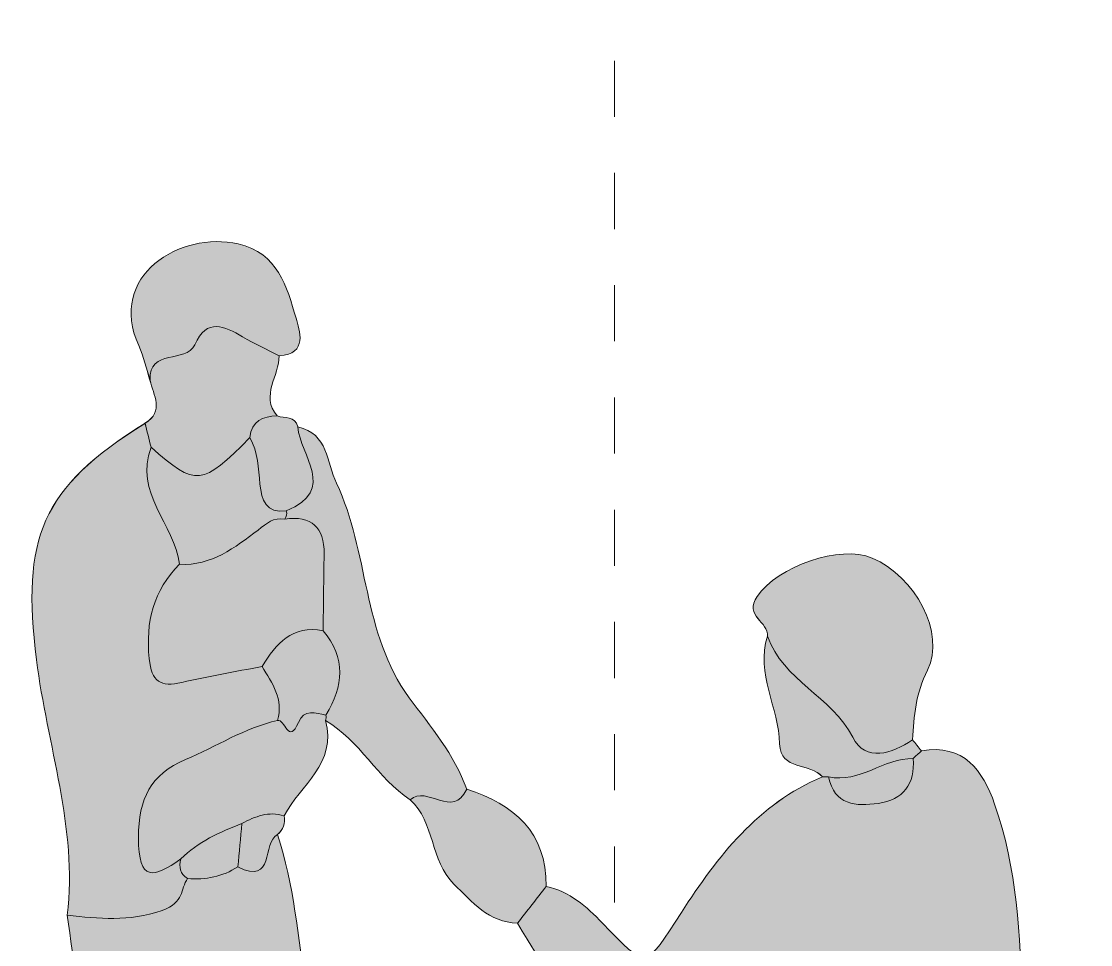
# Model space of a CAD drawing. Header units: inches. Extents: x -8 to 10100, y -1893 to 1161.
# Drawn here: x 466.3 to 559.4, y 716.8 to 797.2 of the extents above; entities that cross this region are included whole.
import ezdxf

# ---------------------------------------------------------------- set-up
doc = ezdxf.new("R2010")
doc.units = ezdxf.units.IN
doc.header["$MEASUREMENT"] = 0
doc.linetypes.add('AI-Linetype-1', pattern=[9.77348, 4.88674, -4.88674])
doc.layers.add('Layer 1', color=7, linetype='Continuous')

# ---------------------------------------------------------------- blocks, each defined once
blk = doc.blocks.new('block 144')
at = {"layer": 'Layer 1', "color": 250, "linetype": 'AI-Linetype-1', "lineweight": 9, "true_color": 0x231f20}
blk.add_lwpolyline([(517.965, 881.772), (517.965, 718.066)], dxfattribs=at)
blk = doc.blocks.new('block 143')
at = {"layer": 'Layer 1'}
blk.add_blockref('block 144', (0, 0), dxfattribs=at)
blk = doc.blocks.new('block 151')
at = {"layer": 'Layer 1', "true_color": 0xfdfdfd}
h = blk.add_hatch(color=7, dxfattribs=at)
h.dxf.hatch_style = 2
edge = h.paths.add_edge_path()
edge.add_spline(control_points=[(548.075, 679.346), (548.383, 680.677), (550.34, 682.049), (547.978, 683.314), (548.952, 684.859), (550.401, 686.143), (550.603, 688.11), (552.481, 685.863), (554.343, 683.589), (557.734, 683.912), (559.443, 689.252), (558.209, 694.721), (558.449, 700.126), (553.57, 702.693), (553.539, 706.944), (553.441, 711.852), (553.326, 717.592), (553.038, 723.514), (551.085, 729.077), (550.056, 732.008), (548.415, 734.354), (544.704, 733.719), (544.447, 734.04), (544.191, 734.36), (543.935, 734.68), (544.047, 736.767), (544.215, 738.708), (545.232, 740.744), (546.849, 743.985), (544.149, 748.897), (540.421, 750.505), (537.627, 751.71), (532.188, 749.757), (530.402, 747.165), (529.221, 745.451), (531.433, 744.946), (531.3, 743.693), (530.248, 740.415), (532.283, 737.485), (532.361, 734.323), (532.419, 731.982), (535.035, 732.683), (536.08, 731.464), (530.492, 729.087), (526.939, 724.536), (523.814, 719.649), (520.678, 714.743), (520.791, 714.661), (516.924, 718.717), (515.54, 720.168), (514.063, 721.455), (512.038, 721.918), (512.053, 726.641), (509.24, 729.045), (505.107, 730.366), (504.04, 733.399), (501.944, 735.833), (500.1, 738.346), (495.987, 743.953), (496.596, 751.054), (493.763, 757.029), (492.902, 758.844), (493.048, 761.333), (490.408, 761.924), (490.155, 762.904), (489.245, 762.647), (488.597, 762.884), (487.102, 764.682), (488.8, 766.376), (488.769, 768.126), (491.323, 768.256), (490.532, 770.361), (490.238, 771.388), (489.454, 774.125), (488.658, 777.076), (485.208, 777.859), (480.167, 779.004), (473.757, 775.084), (476.546, 769), (476.983, 768.048), (477.202, 766.996), (477.522, 765.99), (477.799, 764.687), (478.822, 763.296), (477.078, 762.232), (468.002, 756.587), (466.321, 752.252), (467.637, 741.635), (468.555, 734.23), (471.232, 727.021), (470.322, 719.4), (470.855, 715.312), (471.494, 711.234), (471.899, 707.133), (473.039, 695.578), (471.167, 684), (472.08, 672.439), (471.114, 671.586), (470.851, 670.412), (471.839, 669.669), (475.322, 667.05), (478.702, 664.073), (483.51, 664.324), (484.437, 664.372), (485.523, 664.456), (485.928, 665.414), (486.403, 666.542), (485.232, 666.975), (484.631, 667.623), (483.298, 669.062), (481.106, 669.626), (480.439, 671.742), (480.826, 678.257), (481.213, 684.772), (481.6, 691.288), (483.066, 689.377), (481.501, 686.792), (483.021, 684.893), (483.606, 681.746), (484.191, 678.598), (484.777, 675.45), (483.619, 674.04), (483.797, 672.585), (485.242, 671.717), (488.908, 669.516), (492.688, 667.466), (497.203, 667.847), (497.66, 667.885), (498.264, 668.152), (498.494, 668.509), (498.972, 669.255), (498.259, 669.659), (497.757, 670.044), (496.096, 671.316), (494.422, 672.573), (492.753, 673.836), (492.374, 685.484), (491.673, 697.125), (491.974, 708.786), (492.013, 710.301), (491.631, 711.635), (491.095, 712.982), (490.394, 717.486), (490.089, 722.062), (488.618, 726.424), (489.132, 726.856), (489.328, 727.4), (489.199, 728.06), (490.616, 730.734), (493.832, 732.627), (492.804, 736.362), (495.797, 734.63), (497.321, 731.325), (500.194, 729.463), (502.327, 727.467), (501.916, 724.164), (503.989, 722.121), (505.582, 720.551), (507.022, 718.772), (509.535, 718.718), (511.74, 715.001), (513.936, 711.272), (518.383, 709.768), (518.383, 709.768), (518.361, 709.79), (518.361, 709.79), (520.342, 705.449), (522.075, 705.005), (525.118, 708.141), (526.312, 709.372), (527.368, 710.737), (529.245, 712.925), (529.925, 705.639), (531.278, 699.664), (531.172, 693.52), (531.145, 691.971), (531.205, 690.641), (532.763, 689.866), (530.515, 689.148), (530.407, 687.385), (530.409, 685.405), (530.424, 673.543), (530.386, 661.681), (530.314, 649.819), (530.306, 648.553), (531.234, 646.707), (528.801, 646.474), (527.246, 647.113), (525.621, 647.259), (523.962, 647.16), (522.167, 646.301), (523.543, 645.646), (524.105, 644.939), (527.615, 642.248), (530.932, 639.083), (535.955, 640.08), (537.159, 639.376), (538.257, 639.834), (538.751, 640.86), (539.25, 641.895), (539.232, 643.179), (539.485, 644.605), (541.362, 643.919), (543.092, 641.926), (545.414, 643.309), (547.068, 644.765), (546.936, 646.815), (547.044, 648.696), (547.556, 657.666), (547.431, 666.677), (548.857, 675.585), (549.036, 676.702), (548.567, 677.61), (548.032, 678.512), (548.236, 678.698), (548.44, 678.883), (548.644, 679.069), (548.448, 679.166), (548.252, 679.264), (548.056, 679.361), (548.056, 679.361), (548.075, 679.346), (548.075, 679.346)], knot_values=[0, 0, 0, 0, 1, 1, 1, 2, 2, 2, 3, 3, 3, 4, 4, 4, 5, 5, 5, 6, 6, 6, 7, 7, 7, 8, 8, 8, 9, 9, 9, 10, 10, 10, 11, 11, 11, 12, 12, 12, 13, 13, 13, 14, 14, 14, 15, 15, 15, 16, 16, 16, 17, 17, 17, 18, 18, 18, 19, 19, 19, 20, 20, 20, 21, 21, 21, 22, 22, 22, 23, 23, 23, 24, 24, 24, 25, 25, 25, 26, 26, 26, 27, 27, 27, 28, 28, 28, 29, 29, 29, 30, 30, 30, 31, 31, 31, 32, 32, 32, 33, 33, 33, 34, 34, 34, 35, 35, 35, 36, 36, 36, 37, 37, 37, 38, 38, 38, 39, 39, 39, 40, 40, 40, 41, 41, 41, 42, 42, 42, 43, 43, 43, 44, 44, 44, 45, 45, 45, 46, 46, 46, 47, 47, 47, 48, 48, 48, 49, 49, 49, 50, 50, 50, 51, 51, 51, 52, 52, 52, 53, 53, 53, 54, 54, 54, 55, 55, 55, 56, 56, 56, 57, 57, 57, 58, 58, 58, 59, 59, 59, 60, 60, 60, 61, 61, 61, 62, 62, 62, 63, 63, 63, 64, 64, 64, 65, 65, 65, 66, 66, 66, 67, 67, 67, 68, 68, 68, 69, 69, 69, 70, 70, 70, 71, 71, 71, 72, 72, 72, 73, 73, 73, 74, 74, 74, 74], degree=3, periodic=1)
at = {"layer": 'Layer 1', "true_color": 0x25232b}
h = blk.add_hatch(color=250, dxfattribs=at)
h.dxf.hatch_style = 2
edge = h.paths.add_edge_path()
edge.add_spline(control_points=[(488.769, 768.126), (491.323, 768.256), (490.532, 770.361), (490.238, 771.388), (489.454, 774.125), (488.658, 777.076), (485.208, 777.859), (480.167, 779.004), (473.757, 775.084), (476.546, 769), (476.983, 768.048), (477.202, 766.996), (477.523, 765.99), (477.43, 768.784), (480.659, 767.414), (481.414, 769.078), (482.495, 771.46), (483.982, 770.706), (485.591, 769.764), (486.618, 769.163), (487.707, 768.668), (488.769, 768.126)], knot_values=[0, 0, 0, 0, 1, 1, 1, 2, 2, 2, 3, 3, 3, 4, 4, 4, 5, 5, 5, 6, 6, 6, 7, 7, 7, 7], degree=3, periodic=1)
at = {"layer": 'Layer 1', "true_color": 0xf0d4aa}
h = blk.add_hatch(color=41, dxfattribs=at)
h.dxf.hatch_style = 2
edge = h.paths.add_edge_path()
edge.add_spline(control_points=[(488.769, 768.126), (487.707, 768.668), (486.618, 769.163), (485.591, 769.764), (483.982, 770.706), (482.495, 771.46), (481.414, 769.078), (480.659, 767.414), (477.43, 768.784), (477.523, 765.99), (477.799, 764.687), (478.822, 763.296), (477.084, 762.238), (477.263, 761.545), (477.438, 760.847), (477.612, 760.149), (481.509, 756.709), (482.079, 756.766), (486.221, 760.995)], knot_values=[0, 0, 0, 0, 1, 1, 1, 2, 2, 2, 3, 3, 3, 4, 4, 4, 5, 5, 5, 6, 6, 6, 6], degree=3, periodic=0)
edge.add_line((486.221, 760.995), (488.769, 768.126))
at = {"layer": 'Layer 1', "true_color": 0x2eb6c2}
h = blk.add_hatch(color=132, dxfattribs=at)
h.dxf.hatch_style = 2
edge = h.paths.add_edge_path()
edge.add_spline(control_points=[(488.597, 762.884), (487.338, 762.842), (486.357, 762.45), (486.221, 760.995), (486.94, 759.732), (486.949, 758.32), (487.102, 756.929), (487.25, 755.585), (487.595, 754.356), (489.395, 754.603), (493.873, 756.472), (490.554, 759.417), (490.407, 761.924), (490.155, 762.904), (489.245, 762.647), (488.597, 762.884)], knot_values=[0, 0, 0, 0, 1, 1, 1, 2, 2, 2, 3, 3, 3, 4, 4, 4, 5, 5, 5, 5], degree=3, periodic=1)
h = blk.add_hatch(color=132, dxfattribs=at)
h.dxf.hatch_style = 2
edge = h.paths.add_edge_path()
edge.add_spline(control_points=[(470.322, 719.4), (473.086, 719.108), (475.646, 718.807), (478.575, 719.824), (480.564, 720.515), (480.143, 721.665), (480.798, 722.612), (480.079, 722.994), (480.049, 723.614), (480.21, 724.301), (477.831, 722.658), (476.509, 722.224), (476.52, 726.174), (476.529, 729.564), (477.564, 731.655), (480.616, 732.958), (483.286, 734.098), (485.759, 735.697), (488.63, 736.366), (489.184, 738.218), (488.148, 739.617), (487.284, 741.065), (484.948, 740.608), (482.6, 740.207), (480.281, 739.676), (478.45, 739.257), (477.653, 739.718), (477.451, 741.747), (477.132, 744.945), (477.81, 747.676), (480.1, 749.963), (479.652, 753.451), (476.098, 756.181), (477.612, 760.149), (477.438, 760.847), (477.263, 761.545), (477.089, 762.243), (468.002, 756.587), (466.321, 752.252), (467.637, 741.635), (468.555, 734.23), (471.232, 727.021), (470.322, 719.4)], knot_values=[0, 0, 0, 0, 1, 1, 1, 2, 2, 2, 3, 3, 3, 4, 4, 4, 5, 5, 5, 6, 6, 6, 7, 7, 7, 8, 8, 8, 9, 9, 9, 10, 10, 10, 11, 11, 11, 12, 12, 12, 13, 13, 13, 14, 14, 14, 14], degree=3, periodic=1)
at = {"layer": 'Layer 1', "true_color": 0x2f98a0}
h = blk.add_hatch(color=135, dxfattribs=at)
h.dxf.hatch_style = 2
edge = h.paths.add_edge_path()
edge.add_spline(control_points=[(492.804, 736.362), (495.797, 734.63), (497.321, 731.325), (500.19, 729.465), (501.643, 730.768), (503.889, 727.75), (505.107, 730.366), (504.04, 733.399), (501.944, 735.833), (500.1, 738.346), (495.987, 743.953), (496.596, 751.054), (493.763, 757.029), (492.902, 758.844), (493.048, 761.333), (490.407, 761.924), (490.554, 759.417), (493.873, 756.472), (489.395, 754.604), (489.466, 754.345), (489.419, 754.109), (489.255, 753.896), (491.591, 754.229), (492.723, 753.207), (492.687, 750.856), (492.653, 748.631), (492.627, 746.405), (492.598, 744.18), (494.628, 741.796), (494.378, 739.338), (492.839, 736.837), (492.872, 736.675), (492.861, 736.517), (492.804, 736.362)], knot_values=[0, 0, 0, 0, 1, 1, 1, 2, 2, 2, 3, 3, 3, 4, 4, 4, 5, 5, 5, 6, 6, 6, 7, 7, 7, 8, 8, 8, 9, 9, 9, 10, 10, 10, 11, 11, 11, 11], degree=3, periodic=1)
at = {"layer": 'Layer 1', "true_color": 0xfdfdfd}
h = blk.add_hatch(color=7, dxfattribs=at)
h.dxf.hatch_style = 2
edge = h.paths.add_edge_path()
edge.add_spline(control_points=[(480.1, 749.963), (482.87, 749.807), (484.937, 751.432), (486.93, 752.943), (487.71, 753.534), (488.269, 754.065), (489.256, 753.896), (489.419, 754.109), (489.466, 754.345), (489.395, 754.604), (487.595, 754.356), (487.25, 755.585), (487.102, 756.929), (486.949, 758.32), (486.94, 759.732), (486.221, 760.995), (482.079, 756.766), (481.509, 756.709), (477.612, 760.149), (476.098, 756.181), (479.652, 753.451), (480.1, 749.963)], knot_values=[0, 0, 0, 0, 1, 1, 1, 2, 2, 2, 3, 3, 3, 4, 4, 4, 5, 5, 5, 6, 6, 6, 7, 7, 7, 7], degree=3, periodic=1)
at = {"layer": 'Layer 1', "true_color": 0xb9c7c4}
h = blk.add_hatch(color=9, dxfattribs=at)
h.dxf.hatch_style = 2
edge = h.paths.add_edge_path()
edge.add_spline(control_points=[(492.598, 744.18), (492.627, 746.405), (492.653, 748.631), (492.687, 750.856), (492.723, 753.207), (491.591, 754.229), (489.256, 753.896), (488.269, 754.065), (487.71, 753.534), (486.93, 752.943), (484.937, 751.432), (482.87, 749.807), (480.1, 749.963), (477.81, 747.676), (477.132, 744.945), (477.451, 741.747), (477.653, 739.718), (478.45, 739.257), (480.281, 739.676), (482.6, 740.207), (484.948, 740.608), (487.282, 741.064), (488.519, 743.014), (489.895, 744.728), (492.598, 744.18)], knot_values=[0, 0, 0, 0, 1, 1, 1, 2, 2, 2, 3, 3, 3, 4, 4, 4, 5, 5, 5, 6, 6, 6, 7, 7, 7, 8, 8, 8, 8], degree=3, periodic=1)
at = {"layer": 'Layer 1', "true_color": 0x25232b}
h = blk.add_hatch(color=250, dxfattribs=at)
h.dxf.hatch_style = 2
edge = h.paths.add_edge_path()
edge.add_spline(control_points=[(543.935, 734.68), (544.047, 736.767), (544.215, 738.708), (545.232, 740.744), (546.849, 743.985), (544.149, 748.897), (540.421, 750.505), (537.627, 751.71), (532.188, 749.757), (530.402, 747.165), (529.221, 745.451), (531.433, 744.946), (531.3, 743.692), (532.65, 739.84), (536.89, 738.47), (538.727, 734.894), (539.855, 732.7), (542.125, 733.463), (543.935, 734.68)], knot_values=[0, 0, 0, 0, 1, 1, 1, 2, 2, 2, 3, 3, 3, 4, 4, 4, 5, 5, 5, 6, 6, 6, 6], degree=3, periodic=1)
at = {"layer": 'Layer 1', "true_color": 0xf0d4aa}
h = blk.add_hatch(color=41, dxfattribs=at)
h.dxf.hatch_style = 2
edge = h.paths.add_edge_path()
edge.add_spline(control_points=[(492.598, 744.18), (489.895, 744.728), (488.519, 743.014), (487.282, 741.064), (488.148, 739.617), (489.184, 738.218), (488.63, 736.366), (489.252, 736.543), (489.61, 734.17), (490.442, 736.196), (490.934, 737.394), (491.939, 736.998), (492.839, 736.838), (494.378, 739.338), (494.628, 741.796), (492.598, 744.18)], knot_values=[0, 0, 0, 0, 1, 1, 1, 2, 2, 2, 3, 3, 3, 4, 4, 4, 5, 5, 5, 5], degree=3, periodic=1)
h = blk.add_hatch(color=41, dxfattribs=at)
h.dxf.hatch_style = 2
edge = h.paths.add_edge_path()
edge.add_spline(control_points=[(543.935, 734.68), (542.125, 733.463), (539.855, 732.7), (538.727, 734.894), (536.89, 738.47), (532.65, 739.84), (531.3, 743.692), (530.248, 740.415), (532.283, 737.485), (532.361, 734.323), (532.419, 731.982), (535.035, 732.683), (536.081, 731.465), (536.083, 731.465), (536.348, 731.467), (536.348, 731.467), (536.348, 731.467), (536.613, 731.467), (536.615, 731.466), (539.322, 730.836), (541.406, 733.105), (543.989, 733.047), (544.228, 733.272), (544.467, 733.496), (544.705, 733.72), (544.447, 734.04), (544.191, 734.36), (543.935, 734.68)], knot_values=[0, 0, 0, 0, 1, 1, 1, 2, 2, 2, 3, 3, 3, 4, 4, 4, 5, 5, 5, 6, 6, 6, 7, 7, 7, 8, 8, 8, 9, 9, 9, 9], degree=3, periodic=1)
at = {"layer": 'Layer 1', "true_color": 0xb9c7c4}
h = blk.add_hatch(color=9, dxfattribs=at)
h.dxf.hatch_style = 2
edge = h.paths.add_edge_path()
edge.add_spline(control_points=[(492.804, 736.362), (492.861, 736.517), (492.872, 736.675), (492.839, 736.838), (491.939, 736.998), (490.934, 737.394), (490.442, 736.196), (489.61, 734.17), (489.252, 736.543), (488.629, 736.367), (485.759, 735.697), (483.286, 734.098), (480.616, 732.958), (477.564, 731.655), (476.529, 729.564), (476.52, 726.174), (476.509, 722.224), (477.831, 722.658), (480.208, 724.3), (481.701, 725.815), (483.605, 726.63), (485.533, 727.402), (486.687, 728), (487.861, 728.487), (489.199, 728.06), (490.616, 730.734), (493.832, 732.627), (492.804, 736.362)], knot_values=[0, 0, 0, 0, 1, 1, 1, 2, 2, 2, 3, 3, 3, 4, 4, 4, 5, 5, 5, 6, 6, 6, 7, 7, 7, 8, 8, 8, 9, 9, 9, 9], degree=3, periodic=1)
h = blk.add_hatch(color=9, dxfattribs=at)
h.dxf.hatch_style = 2
edge = h.paths.add_edge_path()
edge.add_spline(control_points=[(518.361, 709.79), (520.342, 705.449), (522.075, 705.005), (525.118, 708.141), (526.312, 709.372), (527.368, 710.737), (529.245, 712.925), (529.925, 705.639), (531.278, 699.664), (531.172, 693.52), (531.145, 691.971), (531.205, 690.641), (532.763, 689.866), (534.709, 690.479), (536.116, 688.657), (537.935, 688.715), (538.521, 688.788), (539.112, 688.867), (539.703, 688.945), (539.867, 689.05), (539.984, 689.193), (540.056, 689.374), (540.71, 689.514), (541.363, 689.655), (542.016, 689.795), (543.25, 690.212), (544.461, 690.864), (545.725, 690.99), (547.691, 691.186), (548.225, 694.695), (550.038, 693.409), (550.997, 692.729), (550.463, 689.945), (550.603, 688.11), (552.481, 685.863), (554.343, 683.589), (557.733, 683.913), (558.175, 689.308), (556.815, 694.783), (558.449, 700.126), (553.57, 702.693), (553.539, 706.944), (553.441, 711.852), (553.326, 717.592), (553.038, 723.514), (551.085, 729.077), (550.056, 732.008), (548.415, 734.354), (544.705, 733.72), (544.467, 733.496), (544.228, 733.272), (543.989, 733.047), (544.181, 730.803), (543.105, 729.459), (540.942, 729.145), (539.01, 728.864), (537.129, 728.972), (536.613, 731.467), (536.613, 731.467), (536.348, 731.467), (536.348, 731.467), (536.348, 731.467), (536.083, 731.465), (536.083, 731.465), (530.492, 729.087), (526.939, 724.536), (523.814, 719.649), (520.678, 714.743), (520.791, 714.661), (516.924, 718.717), (515.54, 720.168), (514.063, 721.455), (512.038, 721.917), (511.203, 720.851), (510.369, 719.786), (509.535, 718.72), (511.74, 715.001), (513.936, 711.272), (518.383, 709.768), (518.417, 709.863), (518.433, 709.97), (518.491, 710.047), (518.526, 710.093), (518.624, 710.092), (518.694, 710.112), (518.583, 710.005), (518.472, 709.898), (518.361, 709.79)], knot_values=[0, 0, 0, 0, 1, 1, 1, 2, 2, 2, 3, 3, 3, 4, 4, 4, 5, 5, 5, 6, 6, 6, 7, 7, 7, 8, 8, 8, 9, 9, 9, 10, 10, 10, 11, 11, 11, 12, 12, 12, 13, 13, 13, 14, 14, 14, 15, 15, 15, 16, 16, 16, 17, 17, 17, 18, 18, 18, 19, 19, 19, 20, 20, 20, 21, 21, 21, 22, 22, 22, 23, 23, 23, 24, 24, 24, 25, 25, 25, 26, 26, 26, 27, 27, 27, 28, 28, 28, 29, 29, 29, 29], degree=3, periodic=1)
at = {"layer": 'Layer 1', "true_color": 0xfdfdfd}
h = blk.add_hatch(color=7, dxfattribs=at)
h.dxf.hatch_style = 2
edge = h.paths.add_edge_path()
edge.add_spline(control_points=[(543.989, 733.047), (541.406, 733.105), (539.322, 730.836), (536.615, 731.466), (537.129, 728.972), (539.01, 728.864), (540.942, 729.145), (543.105, 729.459), (544.181, 730.803), (543.989, 733.047)], knot_values=[0, 0, 0, 0, 1, 1, 1, 2, 2, 2, 3, 3, 3, 3], degree=3, periodic=1)
at = {"layer": 'Layer 1', "true_color": 0xf0d4aa}
h = blk.add_hatch(color=41, dxfattribs=at)
h.dxf.hatch_style = 2
edge = h.paths.add_edge_path()
edge.add_spline(control_points=[(505.107, 730.366), (503.889, 727.75), (501.643, 730.768), (500.19, 729.465), (502.327, 727.467), (501.916, 724.164), (503.989, 722.121), (505.582, 720.551), (507.022, 718.772), (509.535, 718.719), (510.369, 719.786), (511.203, 720.851), (512.038, 721.917), (512.053, 726.641), (509.24, 729.045), (505.107, 730.366)], knot_values=[0, 0, 0, 0, 1, 1, 1, 2, 2, 2, 3, 3, 3, 4, 4, 4, 5, 5, 5, 5], degree=3, periodic=1)
at = {"layer": 'Layer 1', "true_color": 0x2eb6c2}
h = blk.add_hatch(color=132, dxfattribs=at)
h.dxf.hatch_style = 2
edge = h.paths.add_edge_path()
edge.add_spline(control_points=[(489.199, 728.06), (487.861, 728.487), (486.687, 728), (485.533, 727.402), (485.412, 726.138), (485.292, 724.873), (485.172, 723.608), (488.42, 721.98), (487.27, 725.73), (488.617, 726.426), (489.132, 726.856), (489.328, 727.4), (489.199, 728.06)], knot_values=[0, 0, 0, 0, 1, 1, 1, 2, 2, 2, 3, 3, 3, 4, 4, 4, 4], degree=3, periodic=1)
at = {"layer": 'Layer 1', "true_color": 0xfdfdfd}
h = blk.add_hatch(color=7, dxfattribs=at)
h.dxf.hatch_style = 2
edge = h.paths.add_edge_path()
edge.add_spline(control_points=[(485.172, 723.608), (485.292, 724.873), (485.412, 726.138), (485.533, 727.402), (483.605, 726.63), (481.701, 725.815), (480.208, 724.3), (480.049, 723.614), (480.079, 722.994), (480.798, 722.612), (482.374, 722.428), (483.825, 722.787), (485.172, 723.608)], knot_values=[0, 0, 0, 0, 1, 1, 1, 2, 2, 2, 3, 3, 3, 4, 4, 4, 4], degree=3, periodic=1)
at = {"layer": 'Layer 1', "true_color": 0x14385e}
h = blk.add_hatch(color=159, dxfattribs=at)
h.dxf.hatch_style = 2
edge = h.paths.add_edge_path()
edge.add_spline(control_points=[(470.322, 719.4), (470.855, 715.312), (471.494, 711.234), (471.899, 707.133), (473.039, 695.578), (471.167, 684), (472.081, 672.436), (474.751, 670.807), (477.41, 669.047), (480.439, 671.742), (480.826, 678.257), (481.213, 684.772), (481.6, 691.288), (481.733, 694.779), (481.867, 698.27), (482, 701.761), (482.34, 701.724), (482.68, 701.687), (483.021, 701.649), (483.021, 696.064), (483.021, 690.478), (483.021, 684.893), (483.606, 681.746), (484.191, 678.598), (484.777, 675.449), (487.518, 676.529), (489.118, 672.665), (491.873, 673.811), (490.981, 675.096), (491.143, 676.567), (491.079, 678.018), (490.828, 683.674), (490.971, 689.322), (490.52, 695), (490.05, 700.92), (489.347, 707.047), (491.095, 712.982), (490.394, 717.486), (490.089, 722.062), (488.617, 726.426), (487.27, 725.73), (488.42, 721.98), (485.172, 723.608), (483.825, 722.787), (482.374, 722.428), (480.798, 722.612), (480.143, 721.665), (480.564, 720.515), (478.575, 719.824), (475.646, 718.807), (473.086, 719.108), (470.322, 719.4)], knot_values=[0, 0, 0, 0, 1, 1, 1, 2, 2, 2, 3, 3, 3, 4, 4, 4, 5, 5, 5, 6, 6, 6, 7, 7, 7, 8, 8, 8, 9, 9, 9, 10, 10, 10, 11, 11, 11, 12, 12, 12, 13, 13, 13, 14, 14, 14, 15, 15, 15, 16, 16, 16, 17, 17, 17, 17], degree=3, periodic=1)
at = {"layer": 'Layer 1', "lineweight": 0}
for points, knots in [([(548.075, 679.346), (548.383, 680.677), (550.34, 682.049), (547.978, 683.314), (548.952, 684.859), (550.401, 686.143), (550.603, 688.11), (552.481, 685.863), (554.343, 683.589), (557.734, 683.912), (559.443, 689.252), (558.209, 694.721), (558.449, 700.126), (553.57, 702.693), (553.539, 706.944), (553.441, 711.852), (553.326, 717.592), (553.038, 723.514), (551.085, 729.077), (550.056, 732.008), (548.415, 734.354), (544.704, 733.719), (544.447, 734.04), (544.191, 734.36), (543.935, 734.68), (544.047, 736.767), (544.215, 738.708), (545.232, 740.744), (546.849, 743.985), (544.149, 748.897), (540.421, 750.505), (537.627, 751.71), (532.188, 749.757), (530.402, 747.165), (529.221, 745.451), (531.433, 744.946), (531.3, 743.693), (530.248, 740.415), (532.283, 737.485), (532.361, 734.323), (532.419, 731.982), (535.035, 732.683), (536.08, 731.464), (530.492, 729.087), (526.939, 724.536), (523.814, 719.649), (520.678, 714.743), (520.791, 714.661), (516.924, 718.717), (515.54, 720.168), (514.063, 721.455), (512.038, 721.918), (512.053, 726.641), (509.24, 729.045), (505.107, 730.366), (504.04, 733.399), (501.944, 735.833), (500.1, 738.346), (495.987, 743.953), (496.596, 751.054), (493.763, 757.029), (492.902, 758.844), (493.048, 761.333), (490.408, 761.924), (490.155, 762.904), (489.245, 762.647), (488.597, 762.884), (487.102, 764.682), (488.8, 766.376), (488.769, 768.126), (491.323, 768.256), (490.532, 770.361), (490.238, 771.388), (489.454, 774.125), (488.658, 777.076), (485.208, 777.859), (480.167, 779.004), (473.757, 775.084), (476.546, 769), (476.983, 768.048), (477.202, 766.996), (477.522, 765.99), (477.799, 764.687), (478.822, 763.296), (477.078, 762.232), (468.002, 756.587), (466.321, 752.252), (467.637, 741.635), (468.555, 734.23), (471.232, 727.021), (470.322, 719.4), (470.855, 715.312), (471.494, 711.234), (471.899, 707.133), (473.039, 695.578), (471.167, 684), (472.08, 672.439), (471.114, 671.586), (470.851, 670.412), (471.839, 669.669), (475.322, 667.05), (478.702, 664.073), (483.51, 664.324), (484.437, 664.372), (485.523, 664.456), (485.928, 665.414), (486.403, 666.542), (485.232, 666.975), (484.631, 667.623), (483.298, 669.062), (481.106, 669.626), (480.439, 671.742), (480.826, 678.257), (481.213, 684.772), (481.6, 691.288), (483.066, 689.377), (481.501, 686.792), (483.021, 684.893), (483.606, 681.746), (484.191, 678.598), (484.777, 675.45), (483.619, 674.04), (483.797, 672.585), (485.242, 671.717), (488.908, 669.516), (492.688, 667.466), (497.203, 667.847), (497.66, 667.885), (498.264, 668.152), (498.494, 668.509), (498.972, 669.255), (498.259, 669.659), (497.757, 670.044), (496.096, 671.316), (494.422, 672.573), (492.753, 673.836), (492.374, 685.484), (491.673, 697.125), (491.974, 708.786), (492.013, 710.301), (491.631, 711.635), (491.095, 712.982), (490.394, 717.486), (490.089, 722.062), (488.618, 726.424), (489.132, 726.856), (489.328, 727.4), (489.199, 728.06), (490.616, 730.734), (493.832, 732.627), (492.804, 736.362), (495.797, 734.63), (497.321, 731.325), (500.194, 729.463), (502.327, 727.467), (501.916, 724.164), (503.989, 722.121), (505.582, 720.551), (507.022, 718.772), (509.535, 718.718), (511.74, 715.001), (513.936, 711.272), (518.383, 709.768), (518.383, 709.768), (518.361, 709.79), (518.361, 709.79), (520.342, 705.449), (522.075, 705.005), (525.118, 708.141), (526.312, 709.372), (527.368, 710.737), (529.245, 712.925), (529.925, 705.639), (531.278, 699.664), (531.172, 693.52), (531.145, 691.971), (531.205, 690.641), (532.763, 689.866), (530.515, 689.148), (530.407, 687.385), (530.409, 685.405), (530.424, 673.543), (530.386, 661.681), (530.314, 649.819), (530.306, 648.553), (531.234, 646.707), (528.801, 646.474), (527.246, 647.113), (525.621, 647.259), (523.962, 647.16), (522.167, 646.301), (523.543, 645.646), (524.105, 644.939), (527.615, 642.248), (530.932, 639.083), (535.955, 640.08), (537.159, 639.376), (538.257, 639.834), (538.751, 640.86), (539.25, 641.895), (539.232, 643.179), (539.485, 644.605), (541.362, 643.919), (543.092, 641.926), (545.414, 643.309), (547.068, 644.765), (546.936, 646.815), (547.044, 648.696), (547.556, 657.666), (547.431, 666.677), (548.857, 675.585), (549.036, 676.702), (548.567, 677.61), (548.032, 678.512), (548.236, 678.698), (548.44, 678.883), (548.644, 679.069), (548.448, 679.166), (548.252, 679.264), (548.056, 679.361), (548.056, 679.361), (548.075, 679.346), (548.075, 679.346)], [0, 0, 0, 0, 1, 1, 1, 2, 2, 2, 3, 3, 3, 4, 4, 4, 5, 5, 5, 6, 6, 6, 7, 7, 7, 8, 8, 8, 9, 9, 9, 10, 10, 10, 11, 11, 11, 12, 12, 12, 13, 13, 13, 14, 14, 14, 15, 15, 15, 16, 16, 16, 17, 17, 17, 18, 18, 18, 19, 19, 19, 20, 20, 20, 21, 21, 21, 22, 22, 22, 23, 23, 23, 24, 24, 24, 25, 25, 25, 26, 26, 26, 27, 27, 27, 28, 28, 28, 29, 29, 29, 30, 30, 30, 31, 31, 31, 32, 32, 32, 33, 33, 33, 34, 34, 34, 35, 35, 35, 36, 36, 36, 37, 37, 37, 38, 38, 38, 39, 39, 39, 40, 40, 40, 41, 41, 41, 42, 42, 42, 43, 43, 43, 44, 44, 44, 45, 45, 45, 46, 46, 46, 47, 47, 47, 48, 48, 48, 49, 49, 49, 50, 50, 50, 51, 51, 51, 52, 52, 52, 53, 53, 53, 54, 54, 54, 55, 55, 55, 56, 56, 56, 57, 57, 57, 58, 58, 58, 59, 59, 59, 60, 60, 60, 61, 61, 61, 62, 62, 62, 63, 63, 63, 64, 64, 64, 65, 65, 65, 66, 66, 66, 67, 67, 67, 68, 68, 68, 69, 69, 69, 70, 70, 70, 71, 71, 71, 72, 72, 72, 73, 73, 73, 74, 74, 74, 74]), ([(488.769, 768.126), (491.323, 768.256), (490.532, 770.361), (490.238, 771.388), (489.454, 774.125), (488.658, 777.076), (485.208, 777.859), (480.167, 779.004), (473.757, 775.084), (476.546, 769), (476.983, 768.048), (477.202, 766.996), (477.523, 765.99), (477.43, 768.784), (480.659, 767.414), (481.414, 769.078), (482.495, 771.46), (483.982, 770.706), (485.591, 769.764), (486.618, 769.163), (487.707, 768.668), (488.769, 768.126)], [0, 0, 0, 0, 1, 1, 1, 2, 2, 2, 3, 3, 3, 4, 4, 4, 5, 5, 5, 6, 6, 6, 7, 7, 7, 7]), ([(488.769, 768.126), (487.707, 768.668), (486.618, 769.163), (485.591, 769.764), (483.982, 770.706), (482.495, 771.46), (481.414, 769.078), (480.659, 767.414), (477.43, 768.784), (477.523, 765.99), (477.799, 764.687), (478.822, 763.296), (477.084, 762.238), (477.263, 761.545), (477.438, 760.847), (477.612, 760.149), (481.509, 756.709), (482.079, 756.766), (486.221, 760.995)], [0, 0, 0, 0, 1, 1, 1, 2, 2, 2, 3, 3, 3, 4, 4, 4, 5, 5, 5, 6, 6, 6, 6]), ([(488.597, 762.884), (487.338, 762.842), (486.357, 762.45), (486.221, 760.995), (486.94, 759.732), (486.949, 758.32), (487.102, 756.929), (487.25, 755.585), (487.595, 754.356), (489.395, 754.603), (493.873, 756.472), (490.554, 759.417), (490.407, 761.924), (490.155, 762.904), (489.245, 762.647), (488.597, 762.884)], [0, 0, 0, 0, 1, 1, 1, 2, 2, 2, 3, 3, 3, 4, 4, 4, 5, 5, 5, 5]), ([(470.322, 719.4), (473.086, 719.108), (475.646, 718.807), (478.575, 719.824), (480.564, 720.515), (480.143, 721.665), (480.798, 722.612), (480.079, 722.994), (480.049, 723.614), (480.21, 724.301), (477.831, 722.658), (476.509, 722.224), (476.52, 726.174), (476.529, 729.564), (477.564, 731.655), (480.616, 732.958), (483.286, 734.098), (485.759, 735.697), (488.63, 736.366), (489.184, 738.218), (488.148, 739.617), (487.284, 741.065), (484.948, 740.608), (482.6, 740.207), (480.281, 739.676), (478.45, 739.257), (477.653, 739.718), (477.451, 741.747), (477.132, 744.945), (477.81, 747.676), (480.1, 749.963), (479.652, 753.451), (476.098, 756.181), (477.612, 760.149), (477.438, 760.847), (477.263, 761.545), (477.089, 762.243), (468.002, 756.587), (466.321, 752.252), (467.637, 741.635), (468.555, 734.23), (471.232, 727.021), (470.322, 719.4)], [0, 0, 0, 0, 1, 1, 1, 2, 2, 2, 3, 3, 3, 4, 4, 4, 5, 5, 5, 6, 6, 6, 7, 7, 7, 8, 8, 8, 9, 9, 9, 10, 10, 10, 11, 11, 11, 12, 12, 12, 13, 13, 13, 14, 14, 14, 14]), ([(492.804, 736.362), (495.797, 734.63), (497.321, 731.325), (500.19, 729.465), (501.643, 730.768), (503.889, 727.75), (505.107, 730.366), (504.04, 733.399), (501.944, 735.833), (500.1, 738.346), (495.987, 743.953), (496.596, 751.054), (493.763, 757.029), (492.902, 758.844), (493.048, 761.333), (490.407, 761.924), (490.554, 759.417), (493.873, 756.472), (489.395, 754.604), (489.466, 754.345), (489.419, 754.109), (489.255, 753.896), (491.591, 754.229), (492.723, 753.207), (492.687, 750.856), (492.653, 748.631), (492.627, 746.405), (492.598, 744.18), (494.628, 741.796), (494.378, 739.338), (492.839, 736.837), (492.872, 736.675), (492.861, 736.517), (492.804, 736.362)], [0, 0, 0, 0, 1, 1, 1, 2, 2, 2, 3, 3, 3, 4, 4, 4, 5, 5, 5, 6, 6, 6, 7, 7, 7, 8, 8, 8, 9, 9, 9, 10, 10, 10, 11, 11, 11, 11]), ([(480.1, 749.963), (482.87, 749.807), (484.937, 751.432), (486.93, 752.943), (487.71, 753.534), (488.269, 754.065), (489.256, 753.896), (489.419, 754.109), (489.466, 754.345), (489.395, 754.604), (487.595, 754.356), (487.25, 755.585), (487.102, 756.929), (486.949, 758.32), (486.94, 759.732), (486.221, 760.995), (482.079, 756.766), (481.509, 756.709), (477.612, 760.149), (476.098, 756.181), (479.652, 753.451), (480.1, 749.963)], [0, 0, 0, 0, 1, 1, 1, 2, 2, 2, 3, 3, 3, 4, 4, 4, 5, 5, 5, 6, 6, 6, 7, 7, 7, 7]), ([(492.598, 744.18), (492.627, 746.405), (492.653, 748.631), (492.687, 750.856), (492.723, 753.207), (491.591, 754.229), (489.256, 753.896), (488.269, 754.065), (487.71, 753.534), (486.93, 752.943), (484.937, 751.432), (482.87, 749.807), (480.1, 749.963), (477.81, 747.676), (477.132, 744.945), (477.451, 741.747), (477.653, 739.718), (478.45, 739.257), (480.281, 739.676), (482.6, 740.207), (484.948, 740.608), (487.282, 741.064), (488.519, 743.014), (489.895, 744.728), (492.598, 744.18)], [0, 0, 0, 0, 1, 1, 1, 2, 2, 2, 3, 3, 3, 4, 4, 4, 5, 5, 5, 6, 6, 6, 7, 7, 7, 8, 8, 8, 8]), ([(543.935, 734.68), (544.047, 736.767), (544.215, 738.708), (545.232, 740.744), (546.849, 743.985), (544.149, 748.897), (540.421, 750.505), (537.627, 751.71), (532.188, 749.757), (530.402, 747.165), (529.221, 745.451), (531.433, 744.946), (531.3, 743.692), (532.65, 739.84), (536.89, 738.47), (538.727, 734.894), (539.855, 732.7), (542.125, 733.463), (543.935, 734.68)], [0, 0, 0, 0, 1, 1, 1, 2, 2, 2, 3, 3, 3, 4, 4, 4, 5, 5, 5, 6, 6, 6, 6]), ([(492.598, 744.18), (489.895, 744.728), (488.519, 743.014), (487.282, 741.064), (488.148, 739.617), (489.184, 738.218), (488.63, 736.366), (489.252, 736.543), (489.61, 734.17), (490.442, 736.196), (490.934, 737.394), (491.939, 736.998), (492.839, 736.838), (494.378, 739.338), (494.628, 741.796), (492.598, 744.18)], [0, 0, 0, 0, 1, 1, 1, 2, 2, 2, 3, 3, 3, 4, 4, 4, 5, 5, 5, 5]), ([(543.935, 734.68), (542.125, 733.463), (539.855, 732.7), (538.727, 734.894), (536.89, 738.47), (532.65, 739.84), (531.3, 743.692), (530.248, 740.415), (532.283, 737.485), (532.361, 734.323), (532.419, 731.982), (535.035, 732.683), (536.081, 731.465), (536.083, 731.465), (536.348, 731.467), (536.348, 731.467), (536.348, 731.467), (536.613, 731.467), (536.615, 731.466), (539.322, 730.836), (541.406, 733.105), (543.989, 733.047), (544.228, 733.272), (544.467, 733.496), (544.705, 733.72), (544.447, 734.04), (544.191, 734.36), (543.935, 734.68)], [0, 0, 0, 0, 1, 1, 1, 2, 2, 2, 3, 3, 3, 4, 4, 4, 5, 5, 5, 6, 6, 6, 7, 7, 7, 8, 8, 8, 9, 9, 9, 9]), ([(492.804, 736.362), (492.861, 736.517), (492.872, 736.675), (492.839, 736.838), (491.939, 736.998), (490.934, 737.394), (490.442, 736.196), (489.61, 734.17), (489.252, 736.543), (488.629, 736.367), (485.759, 735.697), (483.286, 734.098), (480.616, 732.958), (477.564, 731.655), (476.529, 729.564), (476.52, 726.174), (476.509, 722.224), (477.831, 722.658), (480.208, 724.3), (481.701, 725.815), (483.605, 726.63), (485.533, 727.402), (486.687, 728), (487.861, 728.487), (489.199, 728.06), (490.616, 730.734), (493.832, 732.627), (492.804, 736.362)], [0, 0, 0, 0, 1, 1, 1, 2, 2, 2, 3, 3, 3, 4, 4, 4, 5, 5, 5, 6, 6, 6, 7, 7, 7, 8, 8, 8, 9, 9, 9, 9]), ([(518.361, 709.79), (520.342, 705.449), (522.075, 705.005), (525.118, 708.141), (526.312, 709.372), (527.368, 710.737), (529.245, 712.925), (529.925, 705.639), (531.278, 699.664), (531.172, 693.52), (531.145, 691.971), (531.205, 690.641), (532.763, 689.866), (534.709, 690.479), (536.116, 688.657), (537.935, 688.715), (538.521, 688.788), (539.112, 688.867), (539.703, 688.945), (539.867, 689.05), (539.984, 689.193), (540.056, 689.374), (540.71, 689.514), (541.363, 689.655), (542.016, 689.795), (543.25, 690.212), (544.461, 690.864), (545.725, 690.99), (547.691, 691.186), (548.225, 694.695), (550.038, 693.409), (550.997, 692.729), (550.463, 689.945), (550.603, 688.11), (552.481, 685.863), (554.343, 683.589), (557.733, 683.913), (558.175, 689.308), (556.815, 694.783), (558.449, 700.126), (553.57, 702.693), (553.539, 706.944), (553.441, 711.852), (553.326, 717.592), (553.038, 723.514), (551.085, 729.077), (550.056, 732.008), (548.415, 734.354), (544.705, 733.72), (544.467, 733.496), (544.228, 733.272), (543.989, 733.047), (544.181, 730.803), (543.105, 729.459), (540.942, 729.145), (539.01, 728.864), (537.129, 728.972), (536.613, 731.467), (536.613, 731.467), (536.348, 731.467), (536.348, 731.467), (536.348, 731.467), (536.083, 731.465), (536.083, 731.465), (530.492, 729.087), (526.939, 724.536), (523.814, 719.649), (520.678, 714.743), (520.791, 714.661), (516.924, 718.717), (515.54, 720.168), (514.063, 721.455), (512.038, 721.917), (511.203, 720.851), (510.369, 719.786), (509.535, 718.72), (511.74, 715.001), (513.936, 711.272), (518.383, 709.768), (518.417, 709.863), (518.433, 709.97), (518.491, 710.047), (518.526, 710.093), (518.624, 710.092), (518.694, 710.112), (518.583, 710.005), (518.472, 709.898), (518.361, 709.79)], [0, 0, 0, 0, 1, 1, 1, 2, 2, 2, 3, 3, 3, 4, 4, 4, 5, 5, 5, 6, 6, 6, 7, 7, 7, 8, 8, 8, 9, 9, 9, 10, 10, 10, 11, 11, 11, 12, 12, 12, 13, 13, 13, 14, 14, 14, 15, 15, 15, 16, 16, 16, 17, 17, 17, 18, 18, 18, 19, 19, 19, 20, 20, 20, 21, 21, 21, 22, 22, 22, 23, 23, 23, 24, 24, 24, 25, 25, 25, 26, 26, 26, 27, 27, 27, 28, 28, 28, 29, 29, 29, 29]), ([(543.989, 733.047), (541.406, 733.105), (539.322, 730.836), (536.615, 731.466), (537.129, 728.972), (539.01, 728.864), (540.942, 729.145), (543.105, 729.459), (544.181, 730.803), (543.989, 733.047)], [0, 0, 0, 0, 1, 1, 1, 2, 2, 2, 3, 3, 3, 3]), ([(505.107, 730.366), (503.889, 727.75), (501.643, 730.768), (500.19, 729.465), (502.327, 727.467), (501.916, 724.164), (503.989, 722.121), (505.582, 720.551), (507.022, 718.772), (509.535, 718.719), (510.369, 719.786), (511.203, 720.851), (512.038, 721.917), (512.053, 726.641), (509.24, 729.045), (505.107, 730.366)], [0, 0, 0, 0, 1, 1, 1, 2, 2, 2, 3, 3, 3, 4, 4, 4, 5, 5, 5, 5]), ([(489.199, 728.06), (487.861, 728.487), (486.687, 728), (485.533, 727.402), (485.412, 726.138), (485.292, 724.873), (485.172, 723.608), (488.42, 721.98), (487.27, 725.73), (488.617, 726.426), (489.132, 726.856), (489.328, 727.4), (489.199, 728.06)], [0, 0, 0, 0, 1, 1, 1, 2, 2, 2, 3, 3, 3, 4, 4, 4, 4]), ([(485.172, 723.608), (485.292, 724.873), (485.412, 726.138), (485.533, 727.402), (483.605, 726.63), (481.701, 725.815), (480.208, 724.3), (480.049, 723.614), (480.079, 722.994), (480.798, 722.612), (482.374, 722.428), (483.825, 722.787), (485.172, 723.608)], [0, 0, 0, 0, 1, 1, 1, 2, 2, 2, 3, 3, 3, 4, 4, 4, 4]), ([(470.322, 719.4), (470.855, 715.312), (471.494, 711.234), (471.899, 707.133), (473.039, 695.578), (471.167, 684), (472.081, 672.436), (474.751, 670.807), (477.41, 669.047), (480.439, 671.742), (480.826, 678.257), (481.213, 684.772), (481.6, 691.288), (481.733, 694.779), (481.867, 698.27), (482, 701.761), (482.34, 701.724), (482.68, 701.687), (483.021, 701.649), (483.021, 696.064), (483.021, 690.478), (483.021, 684.893), (483.606, 681.746), (484.191, 678.598), (484.777, 675.449), (487.518, 676.529), (489.118, 672.665), (491.873, 673.811), (490.981, 675.096), (491.143, 676.567), (491.079, 678.018), (490.828, 683.674), (490.971, 689.322), (490.52, 695), (490.05, 700.92), (489.347, 707.047), (491.095, 712.982), (490.394, 717.486), (490.089, 722.062), (488.617, 726.426), (487.27, 725.73), (488.42, 721.98), (485.172, 723.608), (483.825, 722.787), (482.374, 722.428), (480.798, 722.612), (480.143, 721.665), (480.564, 720.515), (478.575, 719.824), (475.646, 718.807), (473.086, 719.108), (470.322, 719.4)], [0, 0, 0, 0, 1, 1, 1, 2, 2, 2, 3, 3, 3, 4, 4, 4, 5, 5, 5, 6, 6, 6, 7, 7, 7, 8, 8, 8, 9, 9, 9, 10, 10, 10, 11, 11, 11, 12, 12, 12, 13, 13, 13, 14, 14, 14, 15, 15, 15, 16, 16, 16, 17, 17, 17, 17])]:
    blk.add_open_spline(points, degree=3, knots=knots, dxfattribs=at)
blk = doc.blocks.new('block 150')
at = {"layer": 'Layer 1'}
blk.add_blockref('block 151', (0, 0), dxfattribs=at)
blk = doc.blocks.new('block 142')
at = {"layer": 'Layer 1'}
for name in ['block 143', 'block 150']:
    blk.add_blockref(name, (0, 0), dxfattribs=at)

msp = doc.modelspace()

# ---------------------------------------------------------------- block references
at = {"layer": 'Layer 1'}
msp.add_blockref('block 142', (0, 0), dxfattribs=at)

doc.saveas('drawing.dxf')
